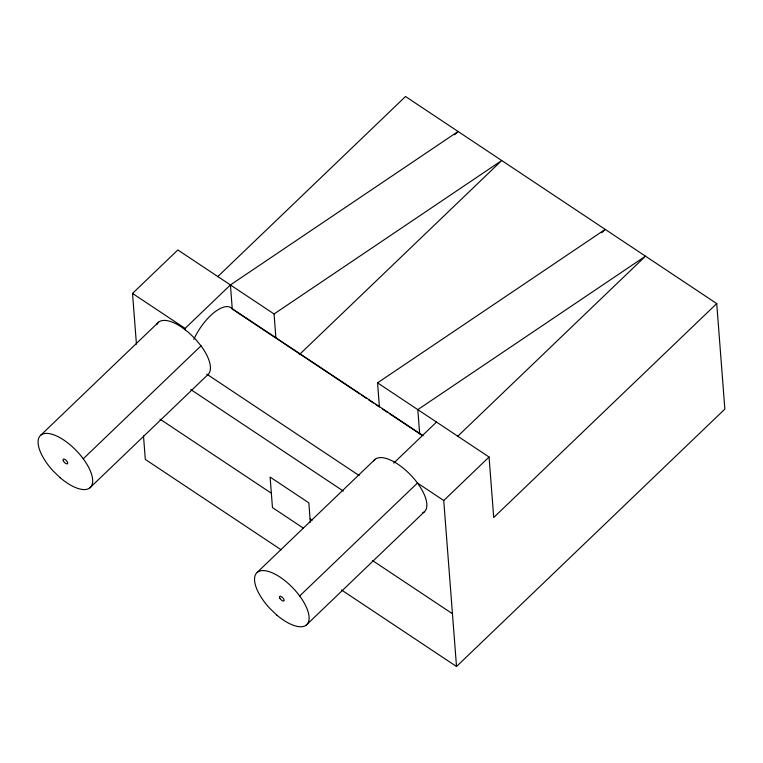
<?xml version="1.0" encoding="UTF-8"?>
<svg xmlns="http://www.w3.org/2000/svg" width="763" height="763" viewBox="0 0 763 763"><rect width="100%" height="100%" fill="white"/><g stroke="black" fill="none" stroke-linecap="round" stroke-linejoin="round"><path stroke-width="1.14" d="M136.434 344.151L132.533 293.431L177.855 249.959L274.06 313.974L275.91 338.114L233.268 309.74M40.82 435.148L158.59 322.177M217.674 276.692L405.525 96.51L716.734 303.588L724.85 409.102L456.512 666.49L341.538 589.99M185.209 329.874L185.094 328.414L230.426 284.933L458.086 131.484L454.662 134.774M83.243 458.801L201.022 345.839L195.07 338.686L188.308 332.21L181.193 326.841A36.014 15.403 46.2 0 0 156.739 324.599M89.939 487.795L207.708 374.824A36.014 15.403 46.2 0 0 201.022 345.839M299.296 354.69L501.73 160.526L274.06 313.974M601.797 232.686L605.231 229.396L377.561 382.845L379.421 406.994L375.482 404.361M257.255 572.336L375.034 459.374M393.737 463.074L436.503 422.063M457.628 436.36L645.479 256.177L417.809 409.626L419.669 433.766M299.687 595.989L417.456 483.027L443.742 500.518L456.512 666.49M306.373 624.983L424.142 512.021M443.742 500.518L489.064 457.037L377.561 382.845M716.734 303.588L493.718 517.505L489.064 457.037M193.859 339.335A34.43 14.373 -56.4 0 1 231.971 308.51L423.084 435.683M276.902 338.772L359.707 393.87M361.681 395.186L366.602 398.458M368.577 399.774L373.508 403.055M382.368 408.949L387.27 412.211M389.235 413.517L421.634 435.082M132.533 293.431L185.094 328.414M206.735 374.108L359.22 475.587M190.74 389.531L343.312 491.057M159.972 419.116L271.351 493.232M310.083 519.002L312.057 520.318M372.373 560.452L452.449 613.738M303.445 528.206L272.458 507.586L270.112 477.085L308.843 502.855L310.341 522.312M281.08 549.761L145.304 459.412L143.501 435.959M231.971 308.51L232.276 309.082L230.426 284.933M373.679 460.871A36.014 15.403 46.2 0 1 411.505 475.883A36.014 15.403 46.2 0 1 422.378 513.07M276.654 614.949L269.892 608.473A36.014 15.403 46.2 0 1 264.599 570.657A36.014 15.403 46.2 0 1 308.29 612.517A36.014 15.403 46.2 0 1 276.654 614.949M60.22 477.762L53.458 471.286A36.014 15.403 46.2 0 1 48.155 433.46A36.014 15.403 46.2 0 1 91.856 475.32A36.014 15.403 46.2 0 1 60.22 477.762M279.859 598.23A3.1 1.326 46.2 0 0 283.912 600.929A3.1 1.326 46.2 0 0 281.671 596.809A3.1 1.326 46.2 0 0 279.859 598.23M63.415 461.043A3.1 1.326 46.2 0 0 67.478 463.742A3.1 1.326 46.2 0 0 65.237 459.622A3.1 1.326 46.2 0 0 63.415 461.043"/></g></svg>
